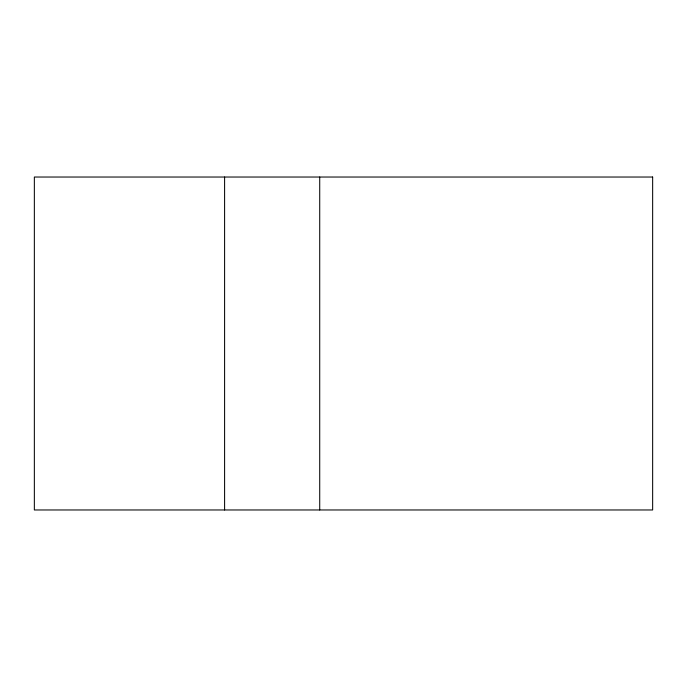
<?xml version="1.0" encoding="UTF-8"?>
<svg xmlns="http://www.w3.org/2000/svg" width="687" height="687" viewBox="0 0 687 687"><rect width="100%" height="100%" fill="white"/><g stroke="black" fill="none" stroke-linecap="round" stroke-linejoin="round"><path stroke-width="1.03" d="M319.721 177.031L319.721 509.969M224.597 177.031L224.597 509.969M652.65 177.031L34.35 177.031L34.35 509.969L652.65 509.969L652.65 177.031"/></g></svg>
